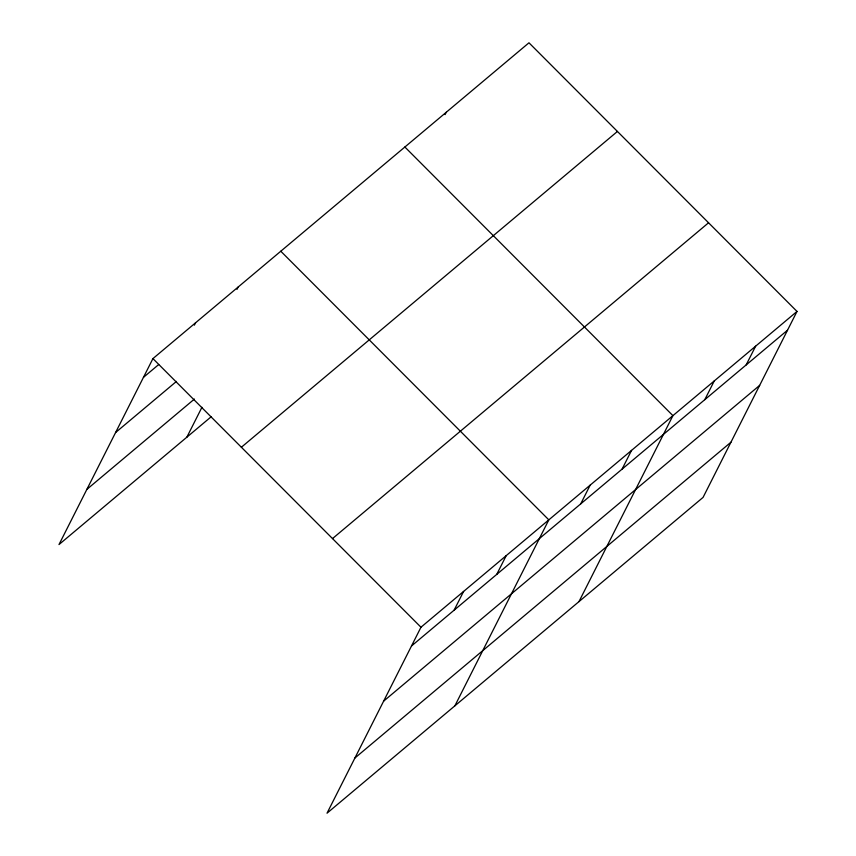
<?xml version="1.0" encoding="UTF-8"?>
<svg xmlns="http://www.w3.org/2000/svg" width="856" height="856" viewBox="0 0 856 856"><rect width="100%" height="100%" fill="white"/><g stroke="black" fill="none" stroke-linecap="round" stroke-linejoin="round"><path stroke-width="1.28" d="M797.011 311.434L420.97 627.234L327.024 813.2L703.065 497.4L797.011 311.434L528.976 42.8L152.935 358.6L58.989 544.566L211.058 416.861M194.366 325.152L195.553 322.808M236.984 289.36L238.171 287.017M186.843 437.202L201.941 407.306M445.056 114.618L446.244 112.275M454.108 610.2L463.588 591.442M496.726 574.408L506.206 555.651M454.878 705.826L548.824 519.86L280.789 251.225M580.71 503.884L590.191 485.117M622.077 469.142L631.546 450.384M578.977 601.618L672.912 415.642L404.877 147.018M704.798 399.666L714.279 380.909M746.165 364.924L755.645 346.166M143.455 377.357L158.67 364.581M115.581 432.537L176.464 381.412M86.863 489.386L194.419 399.057M241.381 447.249L617.422 131.45M332.513 538.585L708.554 222.785M411.49 645.991L787.531 330.191M383.616 701.171L759.657 385.371M354.898 758.02L730.938 442.22M152.935 358.6L420.97 627.234"/></g></svg>
